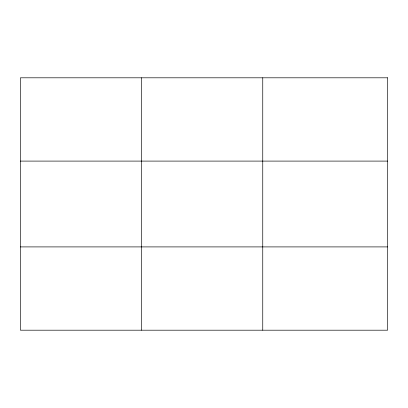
<?xml version="1.0" encoding="UTF-8"?>
<svg xmlns="http://www.w3.org/2000/svg" width="408" height="408" viewBox="0 0 408 408"><rect width="100%" height="100%" fill="white"/><g stroke="black" fill="none" stroke-linecap="round" stroke-linejoin="round"><path stroke-width="0.61" d="M141.576 77.806L141.576 330.194M262.752 77.806L262.752 330.194M20.4 161.094L387.6 161.094M20.4 246.906L387.6 246.906M387.6 77.806L387.6 330.194L20.4 330.194L20.4 77.806L387.6 77.806"/></g></svg>
